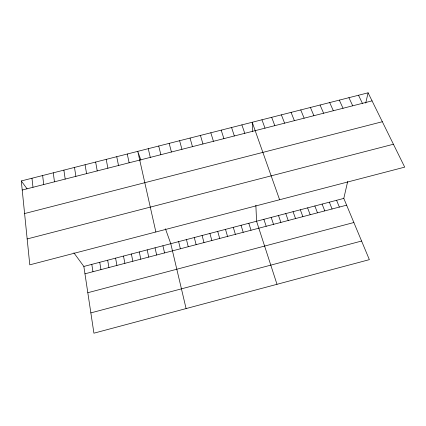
<?xml version="1.0" encoding="UTF-8"?>
<svg xmlns="http://www.w3.org/2000/svg" width="426" height="426" viewBox="0 0 426 426"><rect width="100%" height="100%" fill="white"/><g stroke="black" fill="none" stroke-linecap="round" stroke-linejoin="round"><path stroke-width="0.64" d="M73.884 252.831L83.853 266.452L93.922 333.185L369.358 259.647L343.798 198.404L347.691 181.481M365.721 103.108L368.091 92.815L21.3 180.954L29.783 264.844L404.7 167.136L368.091 92.815M90.86 312.892L361.589 241.036M87.815 292.715L353.868 222.521M84.966 273.812L346.62 205.167M83.853 266.452L343.798 198.404M27.163 238.954L393.422 144.238M24.596 213.548L382.335 121.729M22.216 190.033L372.063 100.871M21.3 180.954L27.062 188.83M358.511 95.248L362.404 103.337M348.921 97.687L352.728 105.802M339.314 100.126L343.036 108.268M329.697 102.57L333.334 110.744M320.059 105.02L323.616 113.22M310.41 107.474L313.887 115.702M300.751 109.929L304.137 118.183M336.577 200.295L339.352 207.073M329.341 202.19L332.072 208.985M291.07 112.389L294.377 120.67M322.099 204.086L324.782 210.897M281.378 114.85L284.6 123.162M314.851 205.982L317.487 212.808M307.593 207.883L310.181 214.725M271.676 117.32L274.813 125.659M300.33 209.784L302.87 216.642M261.953 119.791L265.009 128.157M293.056 211.69L295.548 218.565M140.91 160.149L137.763 151.352L155.873 231.984M165.442 228.783L170.773 243.699L186.098 308.578M285.771 213.596L288.221 220.487M279.61 199.735L252.219 122.262L252.634 131.671M278.482 215.503L280.883 222.415M241.893 124.887L244.774 133.311M271.186 217.414L273.535 224.337M263.88 219.326L266.181 226.27M231.558 127.518L234.343 135.974M277.001 284.307L256.564 221.243L255.861 205.225M221.2 130.148L223.9 138.636M248.811 223.272L251.015 230.248M241.052 225.301L243.203 232.298M210.827 132.784L213.437 141.299M233.278 227.335L235.381 234.348M200.438 135.425L202.957 143.972M225.498 229.374L227.548 236.403M217.707 231.414L219.709 238.464M190.039 138.067L192.461 146.645M209.906 233.453L211.855 240.52M179.612 140.718L181.945 149.324M202.1 235.498L203.995 242.586M194.283 237.548L196.13 244.646M169.175 143.37L171.417 152.007M186.455 239.593L188.249 246.718M158.722 146.027L160.868 154.697M178.622 241.648L180.363 248.784M148.253 148.69L150.309 157.391M162.918 245.754L164.558 252.932M155.053 247.815L156.64 255.009M127.262 154.026L129.131 162.785M147.183 249.876L148.717 257.086M139.297 251.942L140.777 259.168M116.74 156.699L118.513 165.49M131.405 254.008L132.832 261.255M106.202 159.377L107.884 168.201M123.503 256.074L124.882 263.343M115.595 258.145L116.916 265.43M95.648 162.056L97.234 170.917M107.671 260.217L108.944 267.523M85.078 164.745L86.569 173.632M99.743 262.294L100.957 269.615M91.803 264.376L92.964 271.713M74.491 167.434L75.887 176.359M63.889 170.134L65.189 179.085M53.266 172.834L54.475 181.817M42.627 175.533L43.74 184.549M31.971 178.244L32.988 187.291"/></g></svg>
